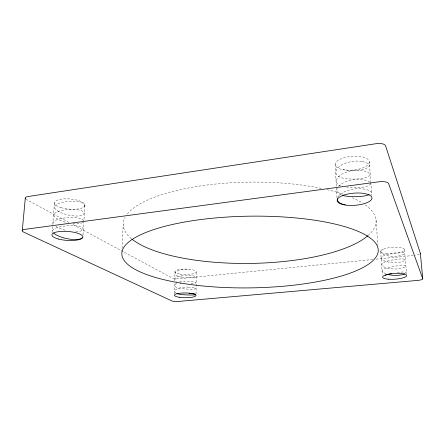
<?xml version="1.0" encoding="UTF-8"?>
<svg xmlns="http://www.w3.org/2000/svg" width="445" height="445" viewBox="0 0 445 445"><rect width="100%" height="100%" fill="white"/><g stroke="black" fill="none" stroke-linecap="round" stroke-linejoin="round"><path stroke-width="0.33" stroke-dasharray="2.23 1.67" d="M196.017 294.017L196.262 271.878M174.512 293.828L174.735 283.421M174.79 280.645L174.98 271.622M122.091 248.432L123.193 224.525M83.009 234.921L84.923 205.295M52.082 232.713L52.677 225.215M52.727 224.53L54.462 202.709M372.665 259.502L178.528 278.77A4.689 1.151 0.8 0 1 172.332 278.125L71.995 224.08M376.12 259.157L414.807 255.319M68.936 222.433L26.722 199.694A7.226 2.381 5.9 0 1 26.21 199.388M404.466 249.69L406.519 273.497M380.625 251.425L382.4 275.077M376.064 220.414L377.883 245.023M369.339 161.897A17.16 6.864 -4.9 0 1 343.89 169.84A17.16 6.864 -4.9 0 1 343.468 157.942A17.16 6.864 -4.9 0 1 369.339 161.897L370.774 181.655M370.824 182.339L371.77 195.283M335.13 164.455L337.021 198.27M419.535 254.301A5.373 1.407 -4.7 0 1 415.497 255.252M365.267 204.872A126.458 40.651 -0.8 0 1 368.315 235.316M131.414 238.676A126.458 40.651 -0.8 0 1 125.178 217.149M127.353 213.956A126.458 40.651 -0.8 0 1 322.019 188.53M326.986 189.642A126.458 40.651 -0.8 0 1 343.095 194.215M352.156 197.691A126.458 40.651 -0.8 0 1 362.614 203.098M83.571 220.842A15.225 4.294 -3.8 0 0 69.587 217.533A15.225 4.294 -3.8 0 0 53.456 222.005A15.264 4.94 12.5 0 0 53.951 224.608M84.233 206.258A15.097 4.583 -3.5 0 0 72.596 201.39A15.097 4.583 -3.5 0 0 54.724 206.007A15.163 5.218 12.9 0 0 66.222 214.535A15.163 5.218 12.9 0 0 83.727 214.056A15.158 4.439 -3.6 0 0 72.029 209.411A15.158 4.439 -3.6 0 0 54.095 213.973A15.213 5.079 12.7 0 0 66.678 222.589M82.687 222.433A15.213 5.079 12.7 0 1 73.025 223.679M75.828 231.673A15.264 4.94 12.5 0 0 82.698 229.843A15.286 4.144 -4 0 0 70.877 225.637A15.286 4.144 -4 0 0 52.816 230.093A15.319 4.8 12.3 0 0 52.844 231.945M65.198 230.198A15.264 4.94 12.5 0 1 55.069 225.693M370.607 183.535A17.11 4.489 0.5 0 1 346.611 187.412M369.801 182.127A17.11 4.489 0.5 0 0 363.509 179.797A17.183 8.027 -10 0 0 338.55 186.36M362.241 161.552A16.954 4.895 0.3 0 1 366.246 168.349A16.954 4.895 0.3 0 1 342.828 169.489M340.731 186.088A17.116 8.194 -10.2 0 1 340.547 175.069A17.116 8.194 -10.2 0 1 362.875 170.641A17.032 4.695 0.4 0 1 366.875 177.16A17.032 4.695 0.4 0 1 343.345 178.2A17.044 8.36 -10.4 0 1 338.756 167.031A17.044 8.36 -10.4 0 1 362.241 161.557M341.248 194.977A17.183 8.027 -10 0 1 337.188 188.485M337.944 197.085A17.255 7.854 -9.8 0 1 364.149 189.047A17.188 4.283 0.6 0 1 370.006 194.187M385.848 273.864A11.948 3.883 2.7 0 1 384.736 268.719A11.898 1.886 -10.3 0 1 401.29 265.476A11.898 1.886 -10.3 0 1 402.975 267.89A11.909 3.977 2.6 0 1 386.405 267.834A11.909 3.977 2.6 0 1 384.235 262.216A11.865 1.986 -10.4 0 1 400.739 258.94A11.865 1.986 -10.4 0 1 402.436 261.499A11.87 4.066 2.5 0 1 385.921 261.493A11.87 4.066 2.5 0 1 383.746 255.753A11.831 2.086 -10.5 0 1 400.194 252.443A11.831 2.086 -10.5 0 1 401.896 255.141A11.831 4.155 2.4 0 1 385.431 255.191A11.831 4.155 2.4 0 1 383.256 249.334M397.263 272.507A11.932 1.78 -10.2 0 1 405.384 273.508M176.17 293.144A10.619 3.771 -2.7 0 1 177.271 288.755A10.619 3.771 -2.7 0 1 189.175 287.203M176.737 283.115A10.591 3.844 -2.6 0 0 181.694 288.71A10.602 1.051 3.5 0 0 195.233 288.916A10.602 1.051 3.5 0 0 189.175 287.197M179.608 281.985A10.591 3.844 -2.6 0 1 189.259 281.223A10.569 1.14 3.5 0 1 195.984 282.686A10.569 1.14 3.5 0 1 189.425 283.354M181.894 277.118A10.535 3.994 -2.5 0 1 175.797 272.179A10.535 3.994 -2.5 0 1 189.425 269.37M181.894 277.118A10.541 1.229 3.6 0 0 195.366 277.229A10.541 1.229 3.6 0 0 189.342 275.277A10.563 3.922 -2.6 0 0 177.505 276.846A10.563 3.922 -2.6 0 0 176.404 281.407M61.01 207.598A15.286 5.073 4.8 0 0 84.878 205.612A15.286 5.073 4.8 0 0 63.179 198.971A15.286 5.073 4.8 0 0 61.01 207.598M179.836 274.009A10.647 2.709 0.7 0 0 196.251 272.045A10.647 2.709 0.7 0 0 180.776 269.331A10.647 2.709 0.7 0 0 179.836 274.009M386.232 253.8A11.954 3.237 -4.3 0 0 404.466 249.895A11.954 3.237 -4.3 0 0 386.95 248.126A11.954 3.237 -4.3 0 0 386.232 253.8"/><path stroke-width="0.67" d="M22.25 230.738L25.304 198.103M422.739 278.726L388.657 183.668A8.449 3.076 -5.4 0 0 379.112 181.783L25.215 229.297A7.343 2.103 4.9 0 0 23.713 232.145L171.826 300.92A4.739 1.007 0.6 0 0 178.089 301.471L417.794 280.4A5.435 1.235 -4.1 0 0 422.739 278.726L420.364 253.355L385.576 145.81A8.299 3.454 -6.2 0 0 376.186 143.674L28.241 196.484A7.226 2.381 5.9 0 0 25.521 198.743M420.364 253.355A5.373 1.407 -4.7 0 1 420.297 253.728M367.876 235.7A126.458 40.651 -0.8 0 1 250.413 263.418A126.458 40.651 -0.8 0 1 131.959 239.121M82.18 237.83A15.319 4.8 12.3 0 1 68.714 238.982A15.319 4.8 12.3 0 1 53.639 232.98M369.077 194.66A17.188 4.283 0.6 0 1 344.397 195.85A17.183 8.027 -10 0 1 342.739 195.466M344.931 204.783A17.255 7.854 -9.8 0 1 337.416 198.631M387.562 274.398A11.948 3.883 2.7 0 0 403.52 274.315A11.932 1.78 -10.2 0 0 404.755 273.825M385.231 275.249A11.932 1.78 -10.2 0 1 389.92 273.881M390.615 273.719A11.932 1.78 -10.2 0 1 391.327 273.558M195.767 294.379A10.63 0.962 3.4 0 1 181.588 294.562A10.619 3.771 -2.7 0 1 176.904 293.505M189.086 293.205A10.63 0.962 3.4 0 1 193.814 293.817M194.192 293.889A10.63 0.962 3.4 0 1 195.105 294.106M180.72 283.087A128.221 35.856 -0.8 0 0 378.105 252.093A128.221 35.856 -0.8 0 0 191.311 220.909A128.221 35.856 -0.8 0 0 180.72 283.087M179.402 297.299A10.758 2.375 0.5 0 0 195.989 295.547A10.758 2.375 0.5 0 0 180.342 293.194A10.758 2.375 0.5 0 0 179.402 297.299M388.196 279.176A12.098 2.848 -3.8 0 0 406.691 275.716A12.098 2.848 -3.8 0 0 388.991 274.192A12.098 2.848 -3.8 0 0 388.196 279.176M346.004 205.106A17.455 6.102 -4.3 0 0 371.964 198.008A17.455 6.102 -4.3 0 0 345.687 194.537A17.455 6.102 -4.3 0 0 346.004 205.106M58.612 239.065A15.519 4.489 4 0 0 82.826 237.268A15.519 4.489 4 0 0 60.737 231.433A15.519 4.489 4 0 0 58.612 239.065"/></g></svg>
